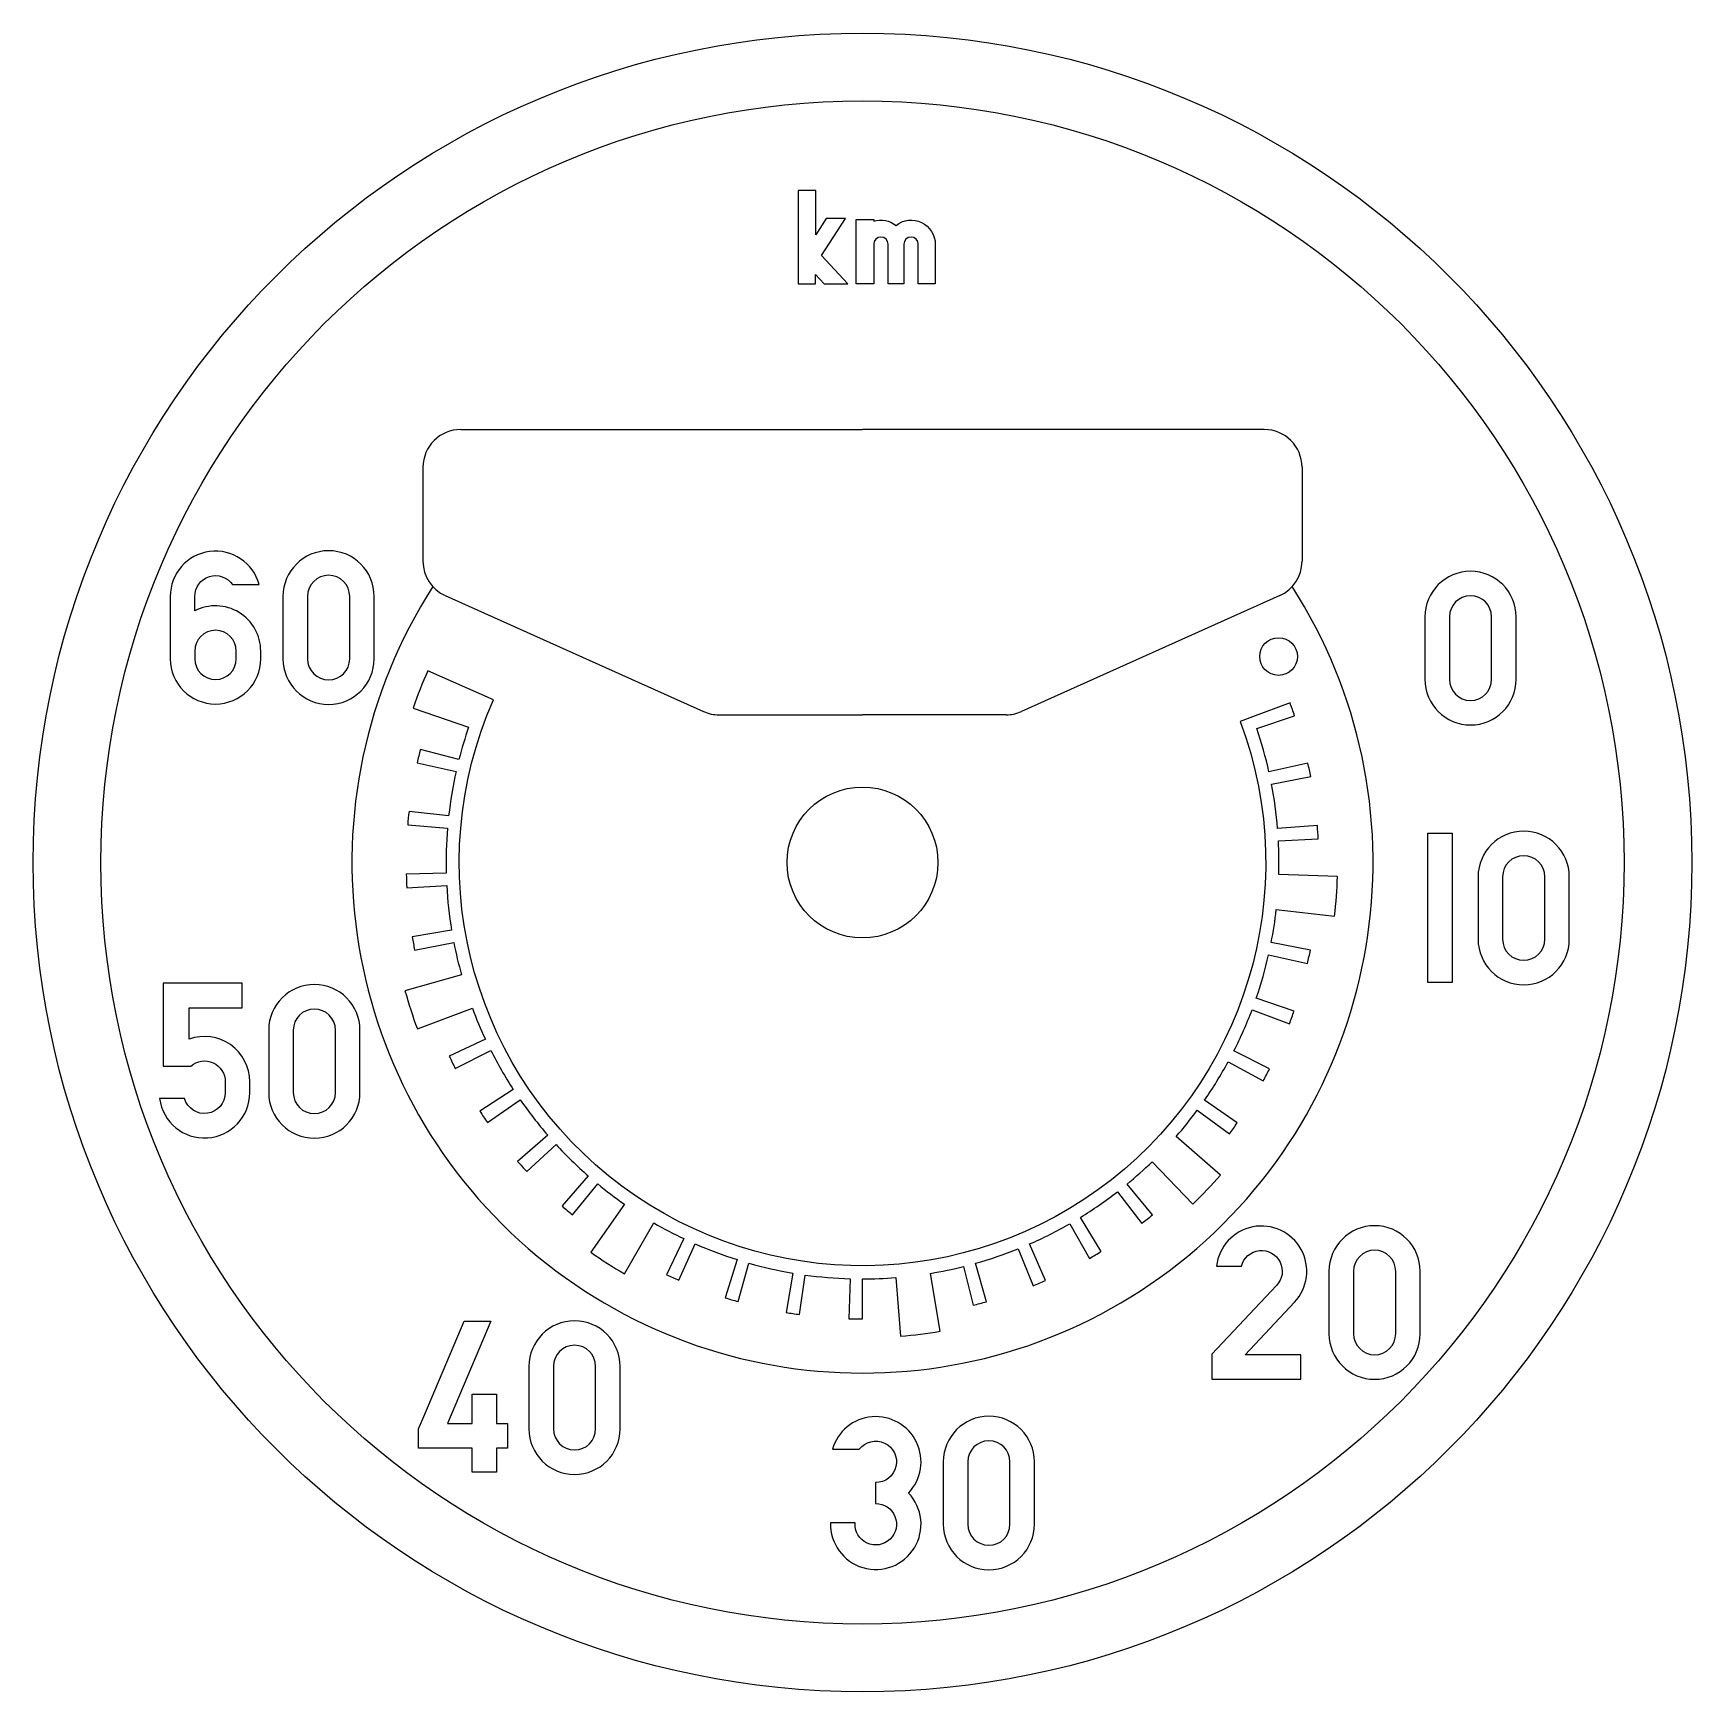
# Model space of a CAD drawing. Header units: millimetres. Extents: x -22 to 22, y -22 to 22.
import ezdxf

# ---------------------------------------------------------------- set-up
doc = ezdxf.new("R2010")
doc.units = ezdxf.units.MM
doc.layers.get('0').update_dxf_attribs({"linetype": 'CONTINUOUS'})

msp = doc.modelspace()

# ---------------------------------------------------------------- linework, layer by layer
for p, q in [((-10.659, 11.486), (0, 11.486)), ((10.659, 11.486), (0, 11.486)), ((-11.659, 10.486), (-11.659, 7.992)), ((11.659, 10.486), (11.659, 7.992)), ((-11.068, 7.08), (-4.217, 4.004)), ((11.068, 7.08), (4.217, 4.004)), ((-3.808, 3.917), (0, 3.917)), ((3.808, 3.917), (0, 3.917))]:
    msp.add_line(p, q)
for points in [[(-1.707, 17.823), (-1.707, 15.354), (-1.244, 15.354), (-1.244, 15.597), (-1.017, 15.354), (-0.39, 15.354), (-1.089, 16.102), (-0.455, 17.08), (-0.96, 17.08), (-1.237, 16.652), (-1.237, 17.823)], [(15.644, -3.183), (14.994, -3.183), (14.994, 0.78), (15.644, 0.78)], [(-9.708, -16.17), (-10.358, -16.17), (-10.358, -15.536), (-11.774, -15.536), (-11.774, -15.022), (-11.609, -14.632), (-10.565, -12.166), (-9.859, -12.166), (-11.01, -14.886), (-10.358, -14.886), (-10.358, -14.105), (-9.708, -14.105), (-9.708, -14.886), (-9.417, -14.886), (-9.417, -15.536), (-9.708, -15.536)]]:
    msp.add_lwpolyline(points, close=True)
for points in [[(-0.169, 15.354), (-0.169, 17.059), (0.297, 17.059), (0.297, 17.011, -0.249054), (0.889, 16.901, -0.628141), (1.931, 16.399), (1.931, 15.354), (1.481, 15.354), (1.481, 16.399, 1), (1.097, 16.399), (1.097, 15.354), (0.681, 15.354), (0.681, 16.399, 1), (0.297, 16.399), (0.297, 15.354)], [(-15.963, 5.404), (-15.963, 5.609, 0.561631), (-17.713, 6.676), (-17.713, 7.06, -0.736662), (-16.71, 7.371), (-16.004, 7.371, 0.87665), (-18.363, 7.06), (-18.363, 5.609), (-18.363, 5.404, 1)], [(-12.953, 7.06, 1), (-15.373, 7.06), (-15.373, 5.404, 1), (-12.953, 5.404)], [(-13.603, 7.06, 1), (-14.723, 7.06), (-14.723, 5.404, 1), (-13.603, 5.404)], [(17.34, 6.515, 1), (14.92, 6.515), (14.92, 4.859, 1), (17.34, 4.859)], [(16.69, 6.515, 1), (15.57, 6.515), (15.57, 4.859, 1), (16.69, 4.859)], [(-16.613, 5.404), (-16.613, 5.609, 1), (-17.713, 5.609), (-17.713, 5.404, 1)], [(-9.788, 4.316), (-11.534, 5.086, 0.021065), (-11.921, 4.097), (-10.448, 3.591, 0.020211), (-10.704, 2.736), (-11.729, 2.998, 0.007434), (-11.813, 2.648), (-10.78, 2.416, 0.027043), (-10.978, 1.239), (-12.03, 1.357, 0.007434), (-12.065, 0.999), (-11.01, 0.912, 0.027043), (-11.044, -0.282), (-12.103, -0.309, 0.007434), (-12.088, -0.669), (-11.031, -0.61, 0.027043), (-10.901, -1.797), (-11.945, -1.97, 0.007434), (-11.881, -2.324), (-10.842, -2.121, 0.020064), (-10.637, -2.983), (-12.137, -3.403, 0.021065), (-11.808, -4.413), (-10.349, -3.867, 0.020211), (-10.003, -4.69), (-10.961, -5.14, 0.007434), (-10.804, -5.464), (-9.859, -4.986, 0.027043), (-9.263, -6.021), (-10.151, -6.598, 0.007434), (-9.95, -6.897), (-9.08, -6.293, 0.027043), (-8.348, -7.237), (-9.148, -7.93, 0.007434), (-8.908, -8.199), (-8.129, -7.482, 0.027043), (-7.274, -8.315), (-7.971, -9.112, 0.007434), (-7.696, -9.345), (-7.023, -8.528, 0.020064), (-6.317, -9.063), (-7.208, -10.341, 0.021065), (-6.312, -10.911), (-5.532, -9.563, 0.020211), (-4.742, -9.978), (-5.196, -10.935, 0.007434), (-4.869, -11.084), (-4.443, -10.115, 0.027043), (-3.325, -10.535), (-3.644, -11.545, 0.007434), (-3.299, -11.648), (-3.011, -10.63, 0.027043), (-1.846, -10.892), (-2.023, -11.936, 0.007434), (-1.667, -11.991), (-1.521, -10.943, 0.027043), (-0.331, -11.043), (-0.363, -12.101, 0.007434), (-0.003, -12.106), (-0.003, -11.048, 0.020064), (0.883, -11.012), (1.007, -12.565, 0.021065), (2.061, -12.436), (1.807, -10.899, 0.020211), (2.681, -10.718), (2.938, -11.745, 0.007434), (3.285, -11.652), (2.998, -10.633, 0.027043), (4.128, -10.247), (4.524, -11.229, 0.007434), (4.856, -11.09), (4.431, -10.12, 0.027043), (5.498, -9.583), (6.024, -10.501, 0.007434), (6.334, -10.317), (5.78, -9.415, 0.027043), (6.762, -8.736), (7.411, -9.573, 0.007434), (7.692, -9.349), (7.019, -8.531, 0.020064), (7.681, -7.941), (8.763, -9.061, 0.021065), (9.495, -8.291), (8.322, -7.267, 0.020211), (8.881, -6.571), (9.732, -7.201, 0.007434), (9.942, -6.908), (9.073, -6.304, 0.027043), (9.7, -5.288), (10.63, -5.795, 0.007434), (10.797, -5.476), (9.853, -4.997, 0.027043), (10.335, -3.905), (11.325, -4.279, 0.007434), (11.447, -3.94), (10.446, -3.596, 0.027043), (10.773, -2.447), (11.806, -2.682, 0.007434), (11.88, -2.329), (10.841, -2.126, 0.020064), (10.977, -1.25), (12.524, -1.426, 0.021065), (12.6, -0.367), (11.043, -0.322, 0.020211), (11.033, 0.571), (12.09, 0.626, 0.007434), (12.066, 0.985), (11.011, 0.899, 0.027043), (10.85, 2.082), (11.89, 2.282, 0.007434), (11.816, 2.634), (10.783, 2.404, 0.027043), (10.461, 3.553), (11.463, 3.894, 0.007434), (11.342, 4.233), (10.35, 3.863), (10.022, 3.741, -1.486228)], [(18.75, -0.379, 1), (16.33, -0.379), (16.33, -2.035, 1), (18.75, -2.035)], [(18.1, -0.379, 1), (16.98, -0.379), (16.98, -2.035, 1), (18.1, -2.035)], [(-16.255, -5.814, 0.519449), (-17.861, -4.685), (-17.862, -3.852), (-16.456, -3.852), (-16.456, -3.202), (-18.55, -3.202), (-18.55, -5.399), (-17.815, -5.399, -0.642698), (-16.905, -5.814), (-16.905, -6.109, -0.867849), (-17.983, -6.262), (-18.645, -6.262, 0.937904), (-16.255, -6.109)], [(-15.751, -6.102, 1), (-13.331, -6.102), (-13.331, -4.447, 1), (-15.751, -4.447)], [(-15.101, -6.102, 1), (-13.981, -6.102), (-13.981, -4.447, 1), (-15.101, -4.447)], [(11.63, -13.706), (11.63, -13.056), (10.152, -13.056), (11.459, -11.666, 1.384254), (9.392, -10.706), (10.052, -10.706, -1.287914), (10.985, -11.221), (9.271, -13.045), (9.271, -13.706)], [(12.375, -10.844), (12.375, -12.5, 1), (14.794, -12.5), (14.794, -10.844, 1)], [(13.025, -10.844), (13.025, -12.5, 1), (14.144, -12.5), (14.144, -10.844, 1)], [(-6.429, -13.368, 1), (-8.849, -13.368), (-8.849, -15.024, 1), (-6.429, -15.024)], [(-7.079, -13.368, 1), (-8.199, -13.368), (-8.199, -15.024, 1), (-7.079, -15.024)], [(0.347, -16.449), (0.347, -17.004, -2.537808), (-0.197, -17.521), (-0.847, -17.521, 1.499536), (1.221, -16.726, 1.274365), (-0.8, -15.566), (-0.085, -15.566, -1.620093)], [(2.143, -17.554, 1), (4.562, -17.554), (4.562, -15.899, 1), (2.143, -15.899)], [(2.793, -15.899), (2.793, -17.554, 1), (3.912, -17.554), (3.912, -15.899, 1)]]:
    msp.add_lwpolyline(points, format="xyb", close=True)
for centre, radius in [((0, 0), 22), ((0, 0), 20.203), ((11.038, 5.464), 0.5), ((0, 0), 2)]:
    msp.add_circle(centre, radius)
for centre, radius, start, end in [((-10.659, 10.486), 1, 90, 180), ((10.659, 10.486), 1, 0, 90), ((-10.659, 7.992), 1, 180, 245.8223), ((10.659, 7.992), 1, 294.1777, 360), ((0, 0), 13.544, -212.7042, 32.7042), ((-3.808, 4.917), 1, 245.8223, 270), ((3.808, 4.917), 1, 270, 294.1777)]:
    msp.add_arc(centre, radius, start, end)

doc.saveas('drawing.dxf')
